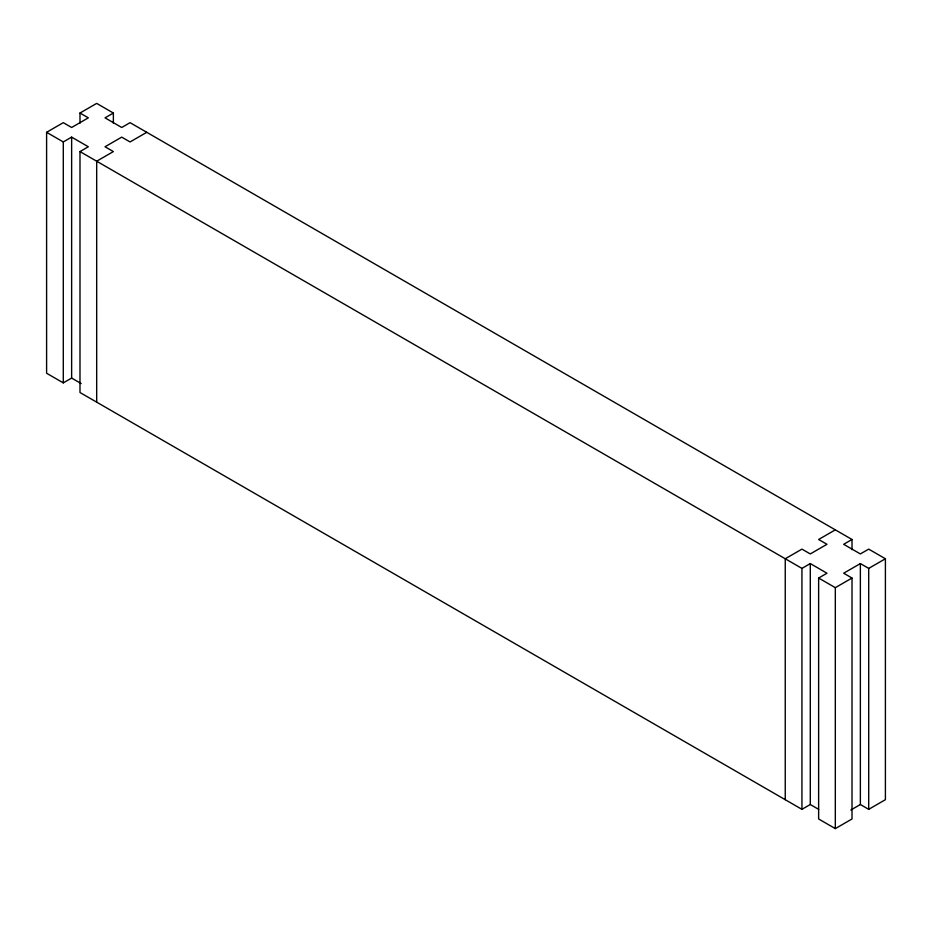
<?xml version="1.0" encoding="UTF-8"?>
<svg xmlns="http://www.w3.org/2000/svg" width="932" height="932" viewBox="0 0 932 932"><rect width="100%" height="100%" fill="white"/><g stroke="black" fill="none" stroke-linecap="round" stroke-linejoin="round"><path stroke-width="1.4" d="M81.177 383.565L71.636 378.066L63.294 382.877L46.6 373.243L46.6 132.309L63.294 122.663L71.636 127.486L88.33 117.851L79.989 113.028L79.989 123.187M79.989 113.028L96.683 103.394L113.366 113.028L113.366 123.187M46.6 132.309L63.294 141.944L71.636 137.121L88.33 146.767L79.989 151.578L79.989 392.512L801.939 809.337L810.281 804.514L818.634 809.337M113.366 113.028L105.025 117.851L121.719 127.486L130.061 122.663L852.011 539.488L852.011 549.647M146.755 132.309L130.061 141.944L121.719 137.121L105.025 146.767L113.366 151.578L96.683 161.213L96.683 402.158M835.317 529.842L818.634 539.488L826.975 544.3L810.281 553.934L801.939 549.123L785.245 558.757L785.245 799.691M79.989 151.578L801.939 568.392L810.281 563.58L826.975 573.215L818.634 578.038L818.634 818.972L835.317 828.606L852.011 818.972L852.011 578.038L843.67 573.215L860.364 563.58L868.706 568.392L885.4 558.757L885.4 799.691L868.706 809.337L860.364 804.514L850.823 810.024M852.011 539.488L843.67 544.3L860.364 553.934L868.706 549.123L885.4 558.757M818.634 578.038L835.317 587.673L852.011 578.038M868.706 568.392L868.706 809.337M860.364 563.58L860.364 804.514M835.317 587.673L835.317 828.606M810.281 563.58L810.281 804.514M801.939 568.392L801.939 809.337M71.636 137.121L71.636 378.066M63.294 141.944L63.294 382.877"/></g></svg>
